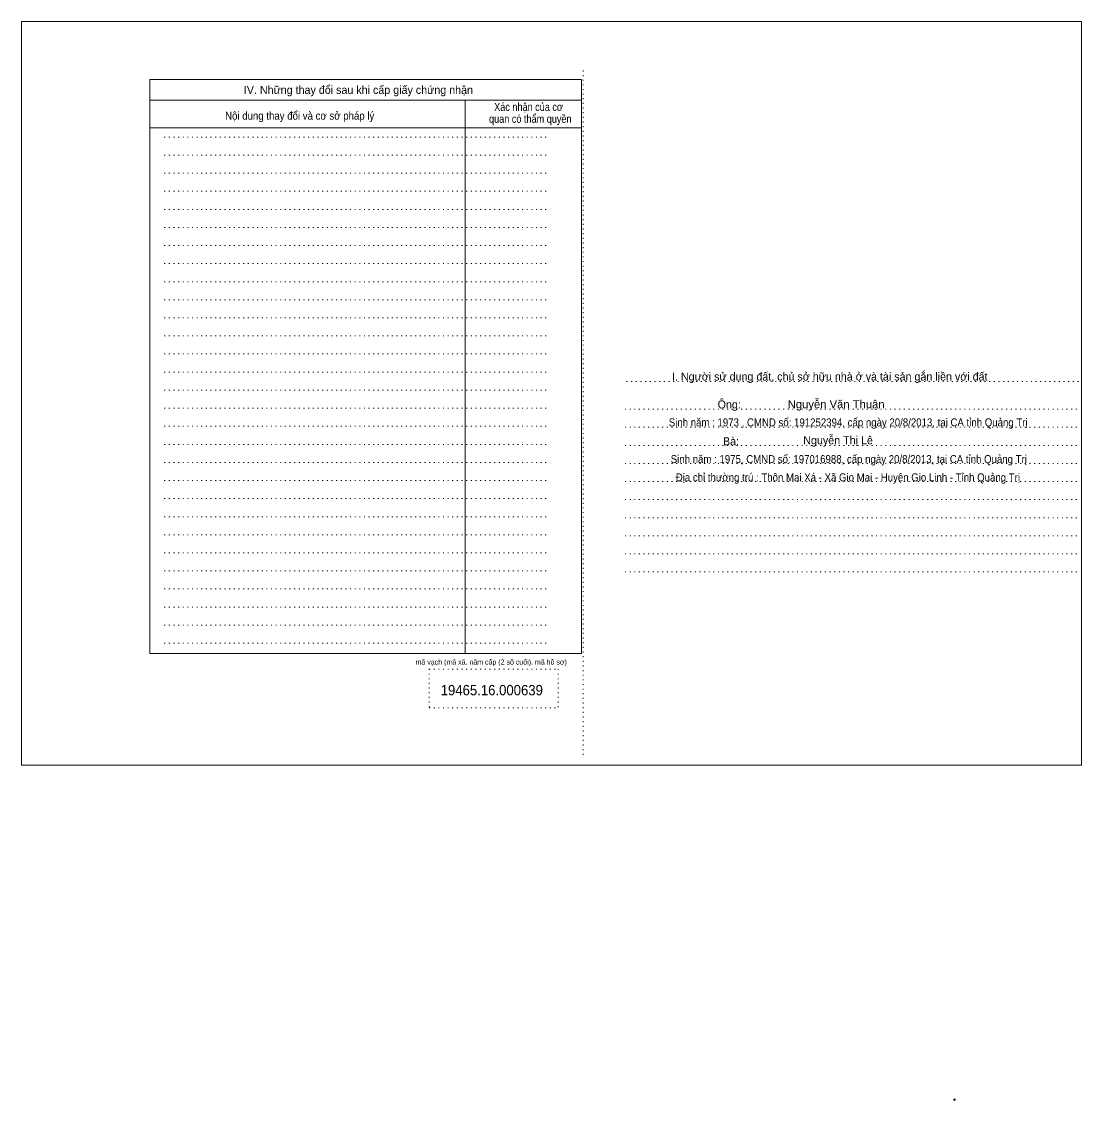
# Model space of a CAD drawing. Header units: metres. Extents: x 547371 to 549215, y 1838188 to 1839010.
# Drawn here: x 547370.6 to 547781, y 1838187.8 to 1838605.6 of the extents above; entities that cross this region are included whole.
import ezdxf
from ezdxf.enums import TextEntityAlignment as Align

# ---------------------------------------------------------------- set-up
doc = ezdxf.new("R2010")
doc.units = ezdxf.units.M
doc.header["$LTSCALE"] = 1.2
doc.header["$PDMODE"] = 32
doc.header["$PDSIZE"] = 0.6
doc.linetypes.add('DOTTED', pattern=[1.5, 0.3, -1.2])
for name, color, linetype, lineweight in [('1', 7, 'DOTTED', 13), ('10', 7, 'Continuous', 13), ('18', 7, 'Continuous', 13), ('2', 7, 'Continuous', 13), ('21', 7, 'Continuous', 13)]:
    doc.layers.add(name, color=color, linetype=linetype, lineweight=lineweight)
doc.layers.add('20', color=7, linetype='Continuous')
doc.layers.add('50', color=7, linetype='Continuous')

msp = doc.modelspace()

# ---------------------------------------------------------------- linework, layer by layer
at = {"layer": '1'}
for p, q in [((547588.04, 1838586.69), (547588.04, 1838321.69)), ((547425.84, 1838560.89), (547574.92, 1838560.89)), ((547425.84, 1838553.89), (547574.92, 1838553.89)), ((547425.84, 1838546.89), (547574.92, 1838546.89)), ((547425.84, 1838539.89), (547574.92, 1838539.89)), ((547425.84, 1838532.89), (547574.92, 1838532.89)), ((547425.84, 1838525.89), (547574.92, 1838525.89)), ((547425.84, 1838518.89), (547574.92, 1838518.89)), ((547425.84, 1838511.89), (547574.92, 1838511.89)), ((547425.84, 1838504.89), (547574.92, 1838504.89)), ((547425.84, 1838497.89), (547574.92, 1838497.89)), ((547425.84, 1838490.89), (547574.92, 1838490.89)), ((547425.84, 1838483.89), (547574.92, 1838483.89)), ((547425.84, 1838476.89), (547574.92, 1838476.89)), ((547425.84, 1838469.89), (547574.92, 1838469.89)), ((547604.92, 1838466.29), (547781.04, 1838466.29)), ((547425.84, 1838462.89), (547574.92, 1838462.89)), ((547425.84, 1838455.89), (547574.92, 1838455.89)), ((547604.32, 1838455.49), (547780.44, 1838455.49)), ((547425.84, 1838448.89), (547574.92, 1838448.89)), ((547604.32, 1838448.49), (547780.44, 1838448.49)), ((547425.84, 1838441.89), (547574.92, 1838441.89)), ((547604.32, 1838441.49), (547780.44, 1838441.49)), ((547425.84, 1838434.89), (547574.92, 1838434.89)), ((547604.32, 1838434.49), (547780.44, 1838434.49)), ((547425.84, 1838427.89), (547574.92, 1838427.89)), ((547604.32, 1838427.49), (547780.44, 1838427.49)), ((547425.84, 1838420.89), (547574.92, 1838420.89)), ((547604.32, 1838420.49), (547780.44, 1838420.49)), ((547425.84, 1838413.89), (547574.92, 1838413.89)), ((547604.32, 1838413.49), (547780.44, 1838413.49)), ((547425.84, 1838406.89), (547574.92, 1838406.89)), ((547604.32, 1838406.49), (547780.44, 1838406.49)), ((547425.84, 1838399.89), (547574.92, 1838399.89)), ((547604.32, 1838399.49), (547780.44, 1838399.49)), ((547425.84, 1838392.89), (547574.92, 1838392.89)), ((547604.32, 1838392.49), (547780.44, 1838392.49)), ((547425.84, 1838385.89), (547574.92, 1838385.89)), ((547425.84, 1838378.89), (547574.92, 1838378.89)), ((547425.84, 1838371.89), (547574.92, 1838371.89)), ((547425.84, 1838364.89), (547574.92, 1838364.89)), ((547528.44, 1838354.89), (547578.44, 1838354.89)), ((547528.44, 1838354.89), (547528.44, 1838339.89)), ((547578.44, 1838354.89), (547578.44, 1838339.89)), ((547528.44, 1838339.89), (547578.44, 1838339.89))]:
    msp.add_line(p, q, dxfattribs=at)
at = {"layer": '1', "linetype": 'Continuous'}
msp.add_lwpolyline([(547370.64, 1838317.61), (547781.04, 1838317.61), (547781.04, 1838605.61), (547370.64, 1838605.61)], close=True, dxfattribs=at)
at = {"layer": '2'}
for p, q in [((547420.32, 1838583.21), (547587.44, 1838583.21)), ((547420.32, 1838583.21), (547420.32, 1838360.89)), ((547587.44, 1838583.21), (547587.44, 1838360.89)), ((547420.32, 1838575.21), (547587.44, 1838575.21)), ((547542.44, 1838575.21), (547542.44, 1838360.89)), ((547420.32, 1838564.41), (547587.44, 1838564.41)), ((547420.32, 1838360.89), (547587.44, 1838360.89))]:
    msp.add_line(p, q, dxfattribs=at)
at = {"layer": '21'}
msp.add_point((547731.9, 1838188.15), dxfattribs=at)

# ---------------------------------------------------------------- texts
at = {"layer": '1', "width": 0.85}
msp.add_text('mã vạch (mã xã. năm cấp (2 số cuối). mã hồ sơ)', height=2, dxfattribs=at).set_placement((547552.505, 1838356.61), align=Align.CENTER)
at = {"layer": '10'}
for s, p in [('IV. Những thay đổi sau khi cấp giấy chứng nhận', (547501.075, 1838577.61)), ('I. Người sử dụng đất, chủ sở hữu nhà ở và tài sản gắn liền với đất', (547683.59, 1838466.61))]:
    msp.add_text(s, height=3.1, dxfattribs=at).set_placement(p, align=Align.CENTER)
for s, width, p in [('Xác nhận của cơ', 0.85, (547566.95, 1838571.01)), ('Nội dung thay đổi và cơ sở pháp lý', 0.9, (547478.335, 1838567.61)), ('Địa chỉ thường trú : Thôn Mai Xá - Xã Gio Mai - Huyện Gio Linh - Tỉnh Quảng Trị', 0.9, (547690.605, 1838427.57))]:
    msp.add_text(s, height=3.1, dxfattribs=dict(at, width=width)).set_placement(p, align=Align.CENTER)
at = {"layer": '18'}
for s, width, p in [('Nguyễn Văn Thuận', 1.05, (547686.065, 1838455.89)), ('Sinh năm : 1973 , CMND số: 191252394, cấp ngày 20/8/2013, tại CA tỉnh Quảng Trị', 0.9, (547690.725, 1838448.86)), ('Sinh năm : 1975, CMND số: 197016988, cấp ngày 20/8/2013, tại CA tỉnh Quảng Trị', 0.9, (547690.97, 1838434.64))]:
    msp.add_text(s, height=3.1, dxfattribs=dict(at, width=width)).set_placement(p, align=Align.CENTER)
msp.add_text('Nguyễn Thị Lê', height=3.1, dxfattribs=at).set_placement((547686.81, 1838441.94), align=Align.CENTER)
at = {"layer": '2', "width": 0.85}
msp.add_text('quan có thẩm quyền', height=3.1, dxfattribs=at).set_placement((547567.625, 1838566.41), align=Align.CENTER)
at = {"layer": '20'}
for s, p in [('Ông: ', (547645.24, 1838455.81)), ('Bà:', (547645.36, 1838441.53))]:
    msp.add_text(s, height=3.1, dxfattribs=at).set_placement(p, align=Align.CENTER)
at = {"layer": '50', "width": 0.95}
msp.add_text('19465.16.000639', height=4, dxfattribs=at).set_placement((547552.725, 1838344.73), align=Align.CENTER)

doc.saveas('drawing.dxf')
